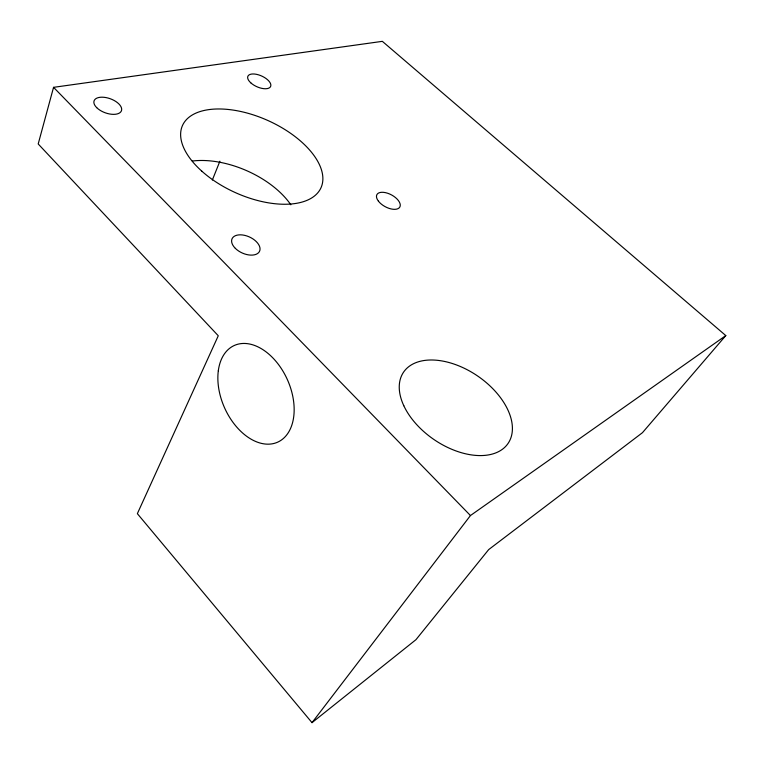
<?xml version="1.0" encoding="UTF-8"?>
<svg xmlns="http://www.w3.org/2000/svg" width="764" height="764" viewBox="0 0 764 764"><rect width="100%" height="100%" fill="white"/><g stroke="black" fill="none" stroke-linecap="round" stroke-linejoin="round"><path stroke-width="1.15" d="M53.556 87.335L38.2 143.966L218.275 335.759L137.358 513.656L312.018 722.658L415.969 639.669L488.673 549.602L642.467 432.672L725.8 335.587L382.353 41.342L53.556 87.335L470.452 515.538L725.8 335.587M212.344 180.037L219.898 161.204M312.018 722.658L470.452 515.538M192.337 161.042A73.191 40.979 23.6 0 1 290.855 204.8M403.812 405.732A63.24 38.544 34.3 0 0 501.089 450.187A63.24 38.544 34.3 0 0 462.526 367.455A63.24 38.544 34.3 0 0 403.812 405.732M201.744 171.107A75.922 39.547 24.2 0 0 320.574 188.632A75.922 39.547 24.2 0 0 232.982 110.064A75.922 39.547 24.2 0 0 201.744 171.107M235.341 248.357A15.118 8.796 24.4 0 0 259.407 251.566A15.118 8.796 24.4 0 0 242.713 234.997A15.118 8.796 24.4 0 0 235.341 248.357M96.713 107.657A14.545 7.459 19.9 0 0 120.616 112.088A14.545 7.459 19.9 0 0 106.005 97.582A14.545 7.459 19.9 0 0 96.713 107.657M250.754 82.808A12.463 5.864 24.2 0 0 270.361 86.924A12.463 5.864 24.2 0 0 256.637 74.356A12.463 5.864 24.2 0 0 250.754 82.808M378.419 201.161A13.045 6.685 28.3 0 0 399.018 208.018A13.045 6.685 28.3 0 0 387.654 193.244A13.045 6.685 28.3 0 0 378.419 201.161M218.313 370.769A52.983 34.428 65.9 0 0 269.778 444.113A52.983 34.428 65.9 0 0 279.977 366.567A52.983 34.428 65.9 0 0 218.313 370.769"/></g></svg>
